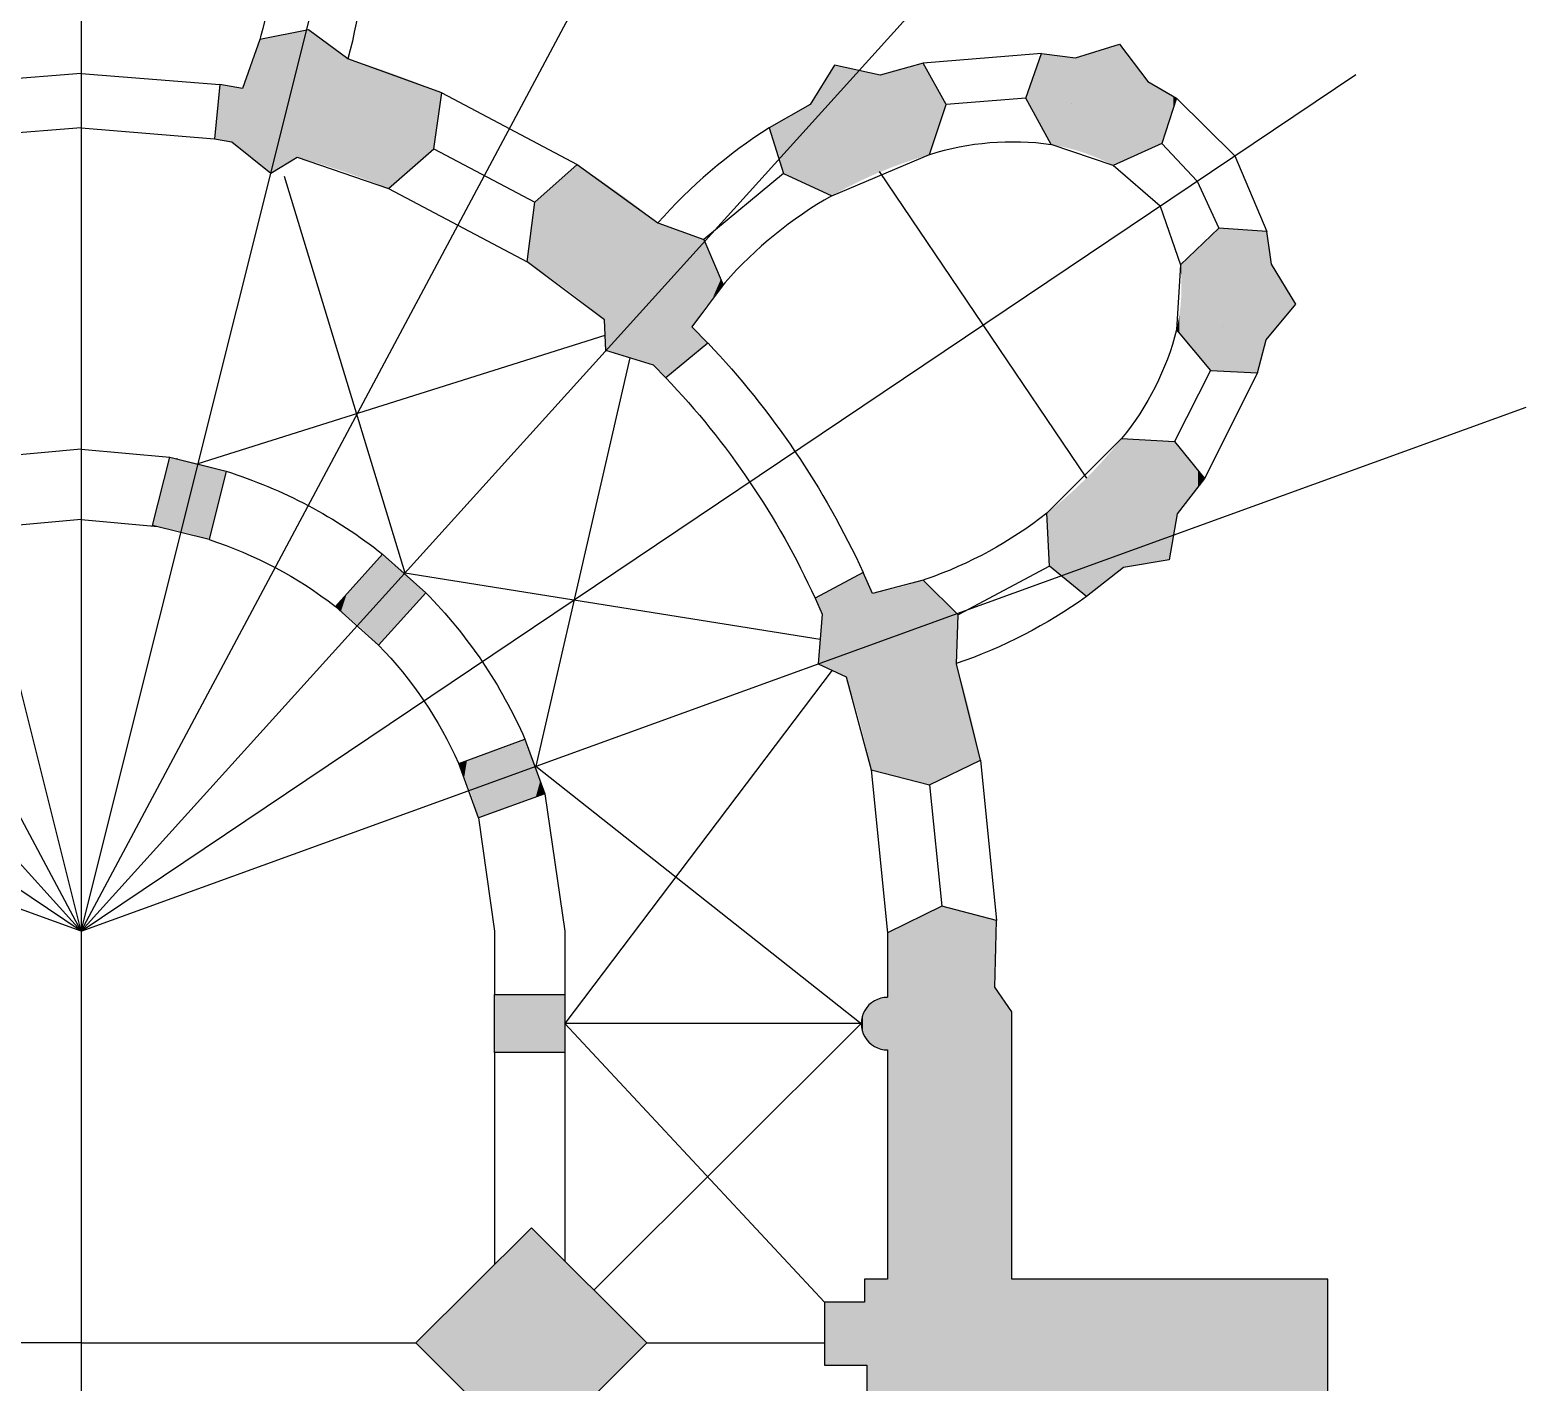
# Model space of a CAD drawing. Extents: x 3 to 54, y -275 to -27.
# Drawn here: x 27.64 to 42.22, y -249.27 to -236.1 of the extents above; entities that cross this region are included whole.
import ezdxf

# ---------------------------------------------------------------- set-up
doc = ezdxf.new("R2010")
doc.units = 0
for name, color, linetype in [('BASE_PLAN', 7, 'CONTINUOUS'), ('LINE_OF_SYMMETRY', 7, 'CONTINUOUS'), ('VAULT_LINES', 7, 'CONTINUOUS')]:
    doc.layers.add(name, color=color, linetype=linetype)

# ---------------------------------------------------------------- blocks, each defined once
blk = doc.blocks.new('*U1')
at = {"layer": 'BASE_PLAN', "linetype": 'CONTINUOUS', "extrusion": (0, 0, -1)}
for points in [[(-32.855, -246.061), (-32.855, -245.496), (-32.169, -246.061)], [(-32.169, -246.061), (-32.855, -245.496), (-32.169, -245.496)]]:
    blk.add_solid(points, dxfattribs=at)
blk = doc.blocks.new('*U2')
at = {"layer": 'BASE_PLAN', "linetype": 'CONTINUOUS', "extrusion": (0, 0, -1)}
for points in [[(-32.466, -243.61), (-32.466, -243.009), (-32.013, -243.774)], [(-32.013, -243.774), (-32.466, -243.009), (-32.013, -243.173)], [(-32.466, -243.61), (-32.52, -243.139), (-32.466, -243.009)], [(-31.848, -243.308), (-31.848, -243.233), (-31.82, -243.243)], [(-31.875, -243.373), (-31.875, -243.223), (-31.848, -243.308)], [(-31.848, -243.308), (-31.875, -243.223), (-31.848, -243.233)], [(-31.901, -243.439), (-31.901, -243.214), (-31.875, -243.373)], [(-31.875, -243.373), (-31.901, -243.214), (-31.875, -243.223)], [(-31.926, -243.505), (-31.926, -243.205), (-31.901, -243.439)], [(-31.901, -243.439), (-31.926, -243.205), (-31.901, -243.214)], [(-31.95, -243.572), (-31.95, -243.196), (-31.926, -243.505)], [(-31.926, -243.505), (-31.95, -243.196), (-31.926, -243.205)], [(-31.972, -243.639), (-31.972, -243.188), (-31.95, -243.572)], [(-31.95, -243.572), (-31.972, -243.188), (-31.95, -243.196)], [(-31.993, -243.706), (-31.993, -243.18), (-31.972, -243.639)], [(-31.972, -243.639), (-31.993, -243.18), (-31.972, -243.188)], [(-32.013, -243.774), (-32.013, -243.173), (-31.993, -243.706)], [(-31.993, -243.706), (-32.013, -243.173), (-31.993, -243.18)], [(-32.52, -243.59), (-32.52, -243.139), (-32.466, -243.61)], [(-32.52, -243.59), (-32.571, -243.271), (-32.52, -243.139)], [(-32.571, -243.572), (-32.571, -243.271), (-32.52, -243.59)], [(-32.571, -243.572), (-32.617, -243.405), (-32.571, -243.271)], [(-32.617, -243.555), (-32.617, -243.405), (-32.571, -243.572)], [(-32.617, -243.555), (-32.66, -243.539), (-32.617, -243.405)]]:
    blk.add_solid(points, dxfattribs=at)
blk = doc.blocks.new('*U3')
at = {"layer": 'BASE_PLAN', "linetype": 'CONTINUOUS', "extrusion": (0, 0, -1)}
for points in [[(-30.991, -242.042), (-30.991, -241.304), (-30.94, -241.992)], [(-30.94, -241.992), (-30.991, -241.304), (-30.94, -241.359)], [(-31.04, -242.092), (-31.04, -241.249), (-30.991, -242.042)], [(-30.991, -242.042), (-31.04, -241.249), (-30.991, -241.304)], [(-31.079, -242.049), (-31.079, -241.205), (-31.04, -242.092)], [(-31.04, -242.092), (-31.079, -241.205), (-31.04, -241.249)], [(-31.079, -242.049), (-31.189, -241.295), (-31.079, -241.205)], [(-31.189, -241.928), (-31.189, -241.295), (-31.079, -242.049)], [(-31.189, -241.928), (-31.296, -241.388), (-31.189, -241.295)], [(-30.836, -241.896), (-30.836, -241.474), (-30.783, -241.849)], [(-30.783, -241.849), (-30.836, -241.474), (-30.783, -241.533)], [(-30.889, -241.944), (-30.889, -241.416), (-30.836, -241.896)], [(-30.836, -241.896), (-30.889, -241.416), (-30.836, -241.474)], [(-30.94, -241.992), (-30.94, -241.359), (-30.889, -241.944)], [(-30.889, -241.944), (-30.94, -241.359), (-30.889, -241.416)], [(-31.296, -241.81), (-31.296, -241.388), (-31.189, -241.928)], [(-31.296, -241.81), (-31.4, -241.484), (-31.296, -241.388)], [(-31.4, -241.695), (-31.4, -241.484), (-31.296, -241.81)], [(-31.4, -241.695), (-31.5, -241.583), (-31.4, -241.484)], [(-30.729, -241.803), (-30.729, -241.593), (-30.675, -241.758)], [(-30.675, -241.758), (-30.729, -241.593), (-30.675, -241.653)], [(-30.783, -241.849), (-30.783, -241.533), (-30.729, -241.803)], [(-30.729, -241.803), (-30.783, -241.533), (-30.729, -241.593)], [(-30.675, -241.758), (-30.675, -241.653), (-30.619, -241.715)]]:
    blk.add_solid(points, dxfattribs=at)
blk = doc.blocks.new('*U4')
at = {"layer": 'BASE_PLAN', "linetype": 'CONTINUOUS', "extrusion": (0, 0, -1)}
for points in [[(-29.005, -240.959), (-29.005, -240.261), (-28.978, -240.953)], [(-28.978, -240.953), (-29.005, -240.261), (-28.978, -240.37)], [(-29.005, -240.959), (-29.047, -240.27), (-29.005, -240.261)], [(-29.047, -240.968), (-29.047, -240.27), (-29.005, -240.959)], [(-29.047, -240.968), (-29.116, -240.284), (-29.047, -240.27)], [(-29.116, -240.985), (-29.116, -240.284), (-29.047, -240.968)], [(-29.116, -240.985), (-29.144, -240.289), (-29.116, -240.284)], [(-29.144, -240.992), (-29.144, -240.289), (-29.116, -240.985)], [(-29.144, -240.992), (-29.185, -240.299), (-29.144, -240.289)], [(-29.185, -241.002), (-29.185, -240.299), (-29.144, -240.992)], [(-29.185, -241.002), (-29.253, -240.315), (-29.185, -240.299)], [(-29.253, -241.021), (-29.253, -240.315), (-29.185, -241.002)], [(-29.253, -241.021), (-29.282, -240.321), (-29.253, -240.315)], [(-29.282, -241.03), (-29.282, -240.321), (-29.253, -241.021)], [(-29.282, -241.03), (-29.321, -240.332), (-29.282, -240.321)], [(-28.978, -240.953), (-28.978, -240.37), (-28.908, -240.939)], [(-28.908, -240.939), (-28.978, -240.37), (-28.908, -240.648)], [(-29.321, -241.041), (-29.321, -240.332), (-29.282, -241.03)], [(-29.321, -241.041), (-29.389, -240.349), (-29.321, -240.332)], [(-29.389, -241.063), (-29.389, -240.349), (-29.321, -241.041)], [(-29.389, -241.063), (-29.419, -240.357), (-29.389, -240.349)], [(-29.419, -240.94), (-29.419, -240.357), (-29.389, -241.063)], [(-29.419, -240.94), (-29.555, -240.398), (-29.419, -240.357)], [(-28.908, -240.939), (-28.908, -240.648), (-28.839, -240.926)]]:
    blk.add_solid(points, dxfattribs=at)
blk = doc.blocks.new('*U5')
at = {"layer": 'BASE_PLAN', "linetype": 'CONTINUOUS', "extrusion": (0, 0, -1)}
for points in [[(-32.528, -250.009), (-32.528, -247.768), (-31.403, -248.889)], [(-32.528, -250.009), (-33.653, -248.889), (-32.528, -247.768)]]:
    blk.add_solid(points, dxfattribs=at)
blk = doc.blocks.new('*U13')
at = {"layer": 'BASE_PLAN', "linetype": 'CONTINUOUS', "extrusion": (0, 0, -1)}
for points in [[(-36.525, -249.435), (-36.525, -244.636), (-35.998, -249.435)], [(-35.998, -246.035), (-36.525, -244.636), (-35.998, -244.894)], [(-35.998, -249.435), (-36.525, -244.636), (-35.998, -248.268)], [(-35.998, -248.268), (-36.525, -244.636), (-35.998, -246.035)], [(-36.525, -249.435), (-37.043, -244.771), (-36.525, -244.636)], [(-37.043, -249.435), (-37.043, -244.771), (-36.525, -249.435)], [(-37.043, -245.425), (-37.051, -244.773), (-37.043, -244.771)], [(-37.051, -245.262), (-37.051, -244.773), (-37.043, -245.425)], [(-37.051, -245.262), (-37.057, -244.775), (-37.051, -244.773)], [(-37.057, -245.1), (-37.057, -244.775), (-37.051, -245.262)], [(-37.059, -244.961), (-37.059, -244.775), (-37.057, -245.1)], [(-37.057, -245.1), (-37.059, -244.775), (-37.057, -244.775)], [(-37.059, -244.961), (-37.059, -244.938), (-37.059, -244.775)], [(-35.998, -245.522), (-35.998, -244.894), (-35.998, -244.894)], [(-35.998, -244.894), (-35.998, -244.894), (-35.998, -244.894)], [(-35.852, -245.989), (-35.852, -245.568), (-35.847, -245.986)], [(-35.847, -245.986), (-35.852, -245.568), (-35.847, -245.572)], [(-35.857, -245.993), (-35.857, -245.564), (-35.852, -245.989)], [(-35.852, -245.989), (-35.857, -245.564), (-35.852, -245.568)], [(-35.863, -245.997), (-35.863, -245.561), (-35.857, -245.993)], [(-35.857, -245.993), (-35.863, -245.561), (-35.857, -245.564)], [(-35.869, -246), (-35.869, -245.557), (-35.863, -245.997)], [(-35.863, -245.997), (-35.869, -245.557), (-35.863, -245.561)], [(-35.874, -246.003), (-35.874, -245.554), (-35.869, -246)], [(-35.869, -246), (-35.874, -245.554), (-35.869, -245.557)], [(-35.88, -246.006), (-35.88, -245.551), (-35.874, -246.003)], [(-35.874, -246.003), (-35.88, -245.551), (-35.874, -245.554)], [(-35.886, -246.009), (-35.886, -245.548), (-35.88, -246.006)], [(-35.88, -246.006), (-35.886, -245.548), (-35.88, -245.551)], [(-35.892, -246.012), (-35.892, -245.545), (-35.886, -246.009)], [(-35.886, -246.009), (-35.892, -245.545), (-35.886, -245.548)], [(-35.898, -246.014), (-35.898, -245.543), (-35.892, -246.012)], [(-35.892, -246.012), (-35.898, -245.543), (-35.892, -245.545)], [(-35.903, -246.017), (-35.903, -245.54), (-35.898, -246.014)], [(-35.898, -246.014), (-35.903, -245.54), (-35.898, -245.543)], [(-35.909, -246.019), (-35.909, -245.538), (-35.903, -246.017)], [(-35.903, -246.017), (-35.909, -245.538), (-35.903, -245.54)], [(-35.915, -246.021), (-35.915, -245.536), (-35.909, -246.019)], [(-35.909, -246.019), (-35.915, -245.536), (-35.909, -245.538)], [(-35.921, -246.023), (-35.921, -245.534), (-35.915, -246.021)], [(-35.915, -246.021), (-35.921, -245.534), (-35.915, -245.536)], [(-35.927, -246.025), (-35.927, -245.532), (-35.921, -246.023)], [(-35.921, -246.023), (-35.927, -245.532), (-35.921, -245.534)], [(-35.933, -246.027), (-35.933, -245.531), (-35.927, -246.025)], [(-35.927, -246.025), (-35.933, -245.531), (-35.927, -245.532)], [(-35.939, -246.028), (-35.939, -245.529), (-35.933, -246.027)], [(-35.933, -246.027), (-35.939, -245.529), (-35.933, -245.531)], [(-35.945, -246.029), (-35.945, -245.528), (-35.939, -246.028)], [(-35.939, -246.028), (-35.945, -245.528), (-35.939, -245.529)], [(-35.951, -246.031), (-35.951, -245.527), (-35.945, -246.029)], [(-35.945, -246.029), (-35.951, -245.527), (-35.945, -245.528)], [(-35.957, -246.032), (-35.957, -245.526), (-35.951, -246.031)], [(-35.951, -246.031), (-35.957, -245.526), (-35.951, -245.527)], [(-35.963, -246.032), (-35.963, -245.525), (-35.957, -246.032)], [(-35.957, -246.032), (-35.963, -245.525), (-35.957, -245.526)], [(-35.969, -246.033), (-35.969, -245.524), (-35.963, -246.032)], [(-35.963, -246.032), (-35.969, -245.524), (-35.963, -245.525)], [(-35.975, -246.034), (-35.975, -245.523), (-35.969, -246.033)], [(-35.969, -246.033), (-35.975, -245.523), (-35.969, -245.524)], [(-35.981, -246.034), (-35.981, -245.523), (-35.975, -246.034)], [(-35.975, -246.034), (-35.981, -245.523), (-35.975, -245.523)], [(-35.987, -246.035), (-35.987, -245.523), (-35.981, -246.034)], [(-35.981, -246.034), (-35.987, -245.523), (-35.981, -245.523)], [(-35.992, -246.035), (-35.992, -245.522), (-35.987, -246.035)], [(-35.987, -246.035), (-35.992, -245.522), (-35.987, -245.523)], [(-35.998, -246.035), (-35.998, -245.522), (-35.992, -246.035)], [(-35.992, -246.035), (-35.998, -245.522), (-35.992, -245.522)], [(-37.043, -249.435), (-37.209, -245.663), (-37.043, -245.425)], [(-35.749, -245.843), (-35.749, -245.714), (-35.748, -245.837)], [(-35.748, -245.837), (-35.749, -245.714), (-35.748, -245.72)], [(-35.751, -245.849), (-35.751, -245.708), (-35.749, -245.843)], [(-35.749, -245.843), (-35.751, -245.708), (-35.749, -245.714)], [(-35.753, -245.855), (-35.753, -245.702), (-35.751, -245.849)], [(-35.751, -245.849), (-35.753, -245.702), (-35.751, -245.708)], [(-35.755, -245.861), (-35.755, -245.696), (-35.753, -245.855)], [(-35.753, -245.855), (-35.755, -245.696), (-35.753, -245.702)], [(-35.757, -245.867), (-35.757, -245.69), (-35.755, -245.861)], [(-35.755, -245.861), (-35.757, -245.69), (-35.755, -245.696)], [(-35.759, -245.873), (-35.759, -245.684), (-35.757, -245.867)], [(-35.757, -245.867), (-35.759, -245.684), (-35.757, -245.69)], [(-35.761, -245.879), (-35.761, -245.678), (-35.759, -245.873)], [(-35.759, -245.873), (-35.761, -245.678), (-35.759, -245.684)], [(-35.764, -245.885), (-35.764, -245.673), (-35.761, -245.879)], [(-35.761, -245.879), (-35.764, -245.673), (-35.761, -245.678)], [(-35.767, -245.891), (-35.767, -245.667), (-35.764, -245.885)], [(-35.764, -245.885), (-35.767, -245.667), (-35.764, -245.673)], [(-35.77, -245.896), (-35.77, -245.661), (-35.767, -245.891)], [(-35.767, -245.891), (-35.77, -245.661), (-35.767, -245.667)], [(-35.773, -245.902), (-35.773, -245.655), (-35.77, -245.896)], [(-35.77, -245.896), (-35.773, -245.655), (-35.77, -245.661)], [(-35.776, -245.908), (-35.776, -245.65), (-35.773, -245.902)], [(-35.773, -245.902), (-35.776, -245.65), (-35.773, -245.655)], [(-35.779, -245.913), (-35.779, -245.644), (-35.776, -245.908)], [(-35.776, -245.908), (-35.779, -245.644), (-35.776, -245.65)], [(-35.783, -245.919), (-35.783, -245.638), (-35.779, -245.913)], [(-35.779, -245.913), (-35.783, -245.638), (-35.779, -245.644)], [(-35.787, -245.924), (-35.787, -245.633), (-35.783, -245.919)], [(-35.783, -245.919), (-35.787, -245.633), (-35.783, -245.638)], [(-35.79, -245.93), (-35.79, -245.628), (-35.787, -245.924)], [(-35.787, -245.924), (-35.79, -245.628), (-35.787, -245.633)], [(-35.794, -245.935), (-35.794, -245.622), (-35.79, -245.93)], [(-35.79, -245.93), (-35.794, -245.622), (-35.79, -245.628)], [(-35.798, -245.94), (-35.798, -245.617), (-35.794, -245.935)], [(-35.794, -245.935), (-35.798, -245.617), (-35.794, -245.622)], [(-35.803, -245.945), (-35.803, -245.612), (-35.798, -245.94)], [(-35.798, -245.94), (-35.803, -245.612), (-35.798, -245.617)], [(-35.807, -245.95), (-35.807, -245.607), (-35.803, -245.945)], [(-35.803, -245.945), (-35.807, -245.607), (-35.803, -245.612)], [(-35.812, -245.955), (-35.812, -245.602), (-35.807, -245.95)], [(-35.807, -245.95), (-35.812, -245.602), (-35.807, -245.607)], [(-35.816, -245.96), (-35.816, -245.597), (-35.812, -245.955)], [(-35.812, -245.955), (-35.816, -245.597), (-35.812, -245.602)], [(-35.821, -245.964), (-35.821, -245.593), (-35.816, -245.96)], [(-35.816, -245.96), (-35.821, -245.593), (-35.816, -245.597)], [(-35.826, -245.969), (-35.826, -245.588), (-35.821, -245.964)], [(-35.821, -245.964), (-35.826, -245.588), (-35.821, -245.593)], [(-35.831, -245.973), (-35.831, -245.584), (-35.826, -245.969)], [(-35.826, -245.969), (-35.831, -245.584), (-35.826, -245.588)], [(-35.836, -245.978), (-35.836, -245.58), (-35.831, -245.973)], [(-35.831, -245.973), (-35.836, -245.58), (-35.831, -245.584)], [(-35.841, -245.982), (-35.841, -245.576), (-35.836, -245.978)], [(-35.836, -245.978), (-35.841, -245.576), (-35.836, -245.58)], [(-35.847, -245.986), (-35.847, -245.572), (-35.841, -245.982)], [(-35.841, -245.982), (-35.847, -245.572), (-35.841, -245.576)], [(-37.209, -248.27), (-37.209, -245.663), (-37.043, -249.435)], [(-35.742, -245.796), (-35.742, -245.761), (-35.741, -245.79)], [(-35.741, -245.79), (-35.742, -245.761), (-35.741, -245.767)], [(-35.741, -245.79), (-35.741, -245.767), (-35.741, -245.784)], [(-35.741, -245.784), (-35.741, -245.767), (-35.741, -245.773)], [(-35.741, -245.784), (-35.741, -245.773), (-35.741, -245.779)], [(-35.743, -245.808), (-35.743, -245.75), (-35.742, -245.802)], [(-35.742, -245.802), (-35.743, -245.75), (-35.742, -245.756)], [(-35.742, -245.802), (-35.742, -245.756), (-35.742, -245.796)], [(-35.742, -245.796), (-35.742, -245.756), (-35.742, -245.761)], [(-35.744, -245.819), (-35.744, -245.738), (-35.743, -245.813)], [(-35.743, -245.813), (-35.744, -245.738), (-35.743, -245.744)], [(-35.743, -245.813), (-35.743, -245.744), (-35.743, -245.808)], [(-35.743, -245.808), (-35.743, -245.744), (-35.743, -245.75)], [(-35.745, -245.825), (-35.745, -245.732), (-35.744, -245.819)], [(-35.744, -245.819), (-35.745, -245.732), (-35.744, -245.738)], [(-35.746, -245.831), (-35.746, -245.726), (-35.745, -245.825)], [(-35.745, -245.825), (-35.746, -245.726), (-35.745, -245.732)], [(-35.748, -245.837), (-35.748, -245.72), (-35.746, -245.831)], [(-35.746, -245.831), (-35.748, -245.72), (-35.746, -245.726)], [(-35.797, -249.107), (-35.797, -248.268), (-35.772, -249.107)], [(-35.772, -248.491), (-35.797, -248.268), (-35.772, -248.268)], [(-35.772, -249.107), (-35.797, -248.268), (-35.772, -248.491)], [(-35.998, -249.435), (-35.998, -248.268), (-35.797, -249.435)], [(-35.797, -249.107), (-35.998, -248.268), (-35.797, -248.268)], [(-35.797, -249.435), (-35.998, -248.268), (-35.797, -249.107)], [(-37.209, -249.435), (-37.209, -248.27), (-37.043, -249.435)], [(-38.996, -249.435), (-38.996, -248.27), (-37.209, -249.435)], [(-37.209, -249.435), (-38.996, -248.27), (-37.209, -248.27)], [(-39.511, -250.377), (-39.511, -248.27), (-38.996, -250.165)], [(-38.996, -249.435), (-39.511, -248.27), (-38.996, -248.27)], [(-38.996, -250.165), (-39.511, -248.27), (-38.996, -249.435)], [(-40.026, -249.491), (-40.026, -248.27), (-39.511, -250.377)], [(-39.511, -250.377), (-40.026, -248.27), (-39.511, -248.27)], [(-40.285, -249.491), (-40.285, -248.27), (-40.026, -249.491)], [(-40.026, -249.491), (-40.285, -248.27), (-40.026, -248.27)], [(-35.772, -249.107), (-35.772, -248.491), (-35.382, -249.107)], [(-35.382, -249.107), (-35.772, -248.491), (-35.382, -248.491)], [(-40.026, -250.165), (-40.026, -249.491), (-39.511, -250.377)]]:
    blk.add_solid(points, dxfattribs=at)
blk = doc.blocks.new('*U14')
at = {"layer": 'BASE_PLAN', "linetype": 'CONTINUOUS', "extrusion": (0, 0, -1)}
for points in [[(-39.142, -239.417), (-39.142, -238.108), (-38.861, -239.078)], [(-38.861, -239.078), (-39.142, -238.108), (-38.861, -238.374)], [(-39.226, -239.421), (-39.226, -238.028), (-39.142, -239.417)], [(-39.142, -239.417), (-39.226, -238.028), (-39.142, -238.108)], [(-39.226, -239.421), (-39.602, -238.054), (-39.226, -238.028)], [(-39.602, -239.44), (-39.602, -238.054), (-39.226, -239.421)], [(-39.602, -239.44), (-39.627, -238.056), (-39.602, -238.054)], [(-39.627, -239.359), (-39.627, -238.056), (-39.602, -239.44)], [(-39.627, -239.359), (-39.649, -238.058), (-39.627, -238.056)], [(-39.649, -239.278), (-39.649, -238.058), (-39.627, -239.359)], [(-39.649, -239.278), (-39.669, -238.059), (-39.649, -238.058)], [(-39.669, -239.198), (-39.669, -238.059), (-39.649, -239.278)], [(-39.669, -239.198), (-39.687, -238.06), (-39.669, -238.059)], [(-39.687, -239.118), (-39.687, -238.06), (-39.669, -239.198)], [(-39.687, -239.118), (-39.692, -238.061), (-39.687, -238.06)], [(-39.692, -239.111), (-39.692, -238.061), (-39.687, -239.118)], [(-39.692, -239.111), (-39.7, -238.1), (-39.692, -238.061)], [(-39.7, -239.101), (-39.7, -238.1), (-39.692, -239.111)], [(-39.7, -239.101), (-39.708, -238.139), (-39.7, -238.1)], [(-39.708, -239.092), (-39.708, -238.139), (-39.7, -239.101)], [(-39.708, -239.092), (-39.714, -238.178), (-39.708, -238.139)], [(-39.714, -239.084), (-39.714, -238.178), (-39.708, -239.092)], [(-39.714, -239.084), (-39.721, -238.218), (-39.714, -238.178)], [(-39.721, -239.077), (-39.721, -238.218), (-39.714, -239.084)], [(-39.721, -239.077), (-39.731, -238.299), (-39.721, -238.218)], [(-38.855, -238.441), (-38.855, -238.379), (-38.85, -238.385)], [(-38.859, -238.497), (-38.859, -238.376), (-38.855, -238.441)], [(-38.855, -238.441), (-38.859, -238.376), (-38.855, -238.379)], [(-38.861, -238.553), (-38.861, -238.374), (-38.859, -238.497)], [(-38.859, -238.497), (-38.861, -238.374), (-38.859, -238.376)], [(-38.861, -238.61), (-38.861, -238.374), (-38.861, -238.553)], [(-38.861, -238.553), (-38.861, -238.374), (-38.861, -238.374)], [(-39.731, -239.064), (-39.731, -238.299), (-39.721, -239.077)], [(-39.731, -239.064), (-39.738, -238.381), (-39.731, -238.299)], [(-39.738, -239.055), (-39.738, -238.381), (-39.731, -239.064)], [(-39.738, -239.055), (-39.974, -238.77), (-39.738, -238.381)], [(-38.86, -239.076), (-38.86, -238.666), (-38.857, -239.072)], [(-38.857, -239.072), (-38.86, -238.666), (-38.857, -238.723)], [(-38.861, -239.078), (-38.861, -238.61), (-38.86, -239.076)], [(-38.86, -239.076), (-38.861, -238.61), (-38.86, -238.666)], [(-38.846, -239.059), (-38.846, -238.835), (-38.839, -239.051)], [(-38.839, -239.051), (-38.846, -238.835), (-38.839, -238.881)], [(-38.852, -239.066), (-38.852, -238.779), (-38.846, -239.059)], [(-38.846, -239.059), (-38.852, -238.779), (-38.846, -238.835)], [(-38.857, -239.072), (-38.857, -238.723), (-38.852, -239.066)], [(-38.852, -239.066), (-38.857, -238.723), (-38.852, -238.779)], [(-38.822, -239.031), (-38.822, -238.973), (-38.813, -239.019)], [(-38.831, -239.041), (-38.831, -238.927), (-38.822, -239.031)], [(-38.822, -239.031), (-38.831, -238.927), (-38.822, -238.973)], [(-38.839, -239.051), (-38.839, -238.881), (-38.831, -239.041)], [(-38.831, -239.041), (-38.839, -238.881), (-38.831, -238.927)]]:
    blk.add_solid(points, dxfattribs=at)
blk = doc.blocks.new('*U15')
at = {"layer": 'BASE_PLAN', "linetype": 'CONTINUOUS', "extrusion": (0, 0, -1)}
for points in [[(-38.208, -241.409), (-38.208, -240.164), (-38.175, -241.435)], [(-38.175, -241.435), (-38.208, -240.164), (-38.175, -240.203)], [(-38.227, -241.393), (-38.227, -240.141), (-38.208, -241.409)], [(-38.208, -241.409), (-38.227, -240.141), (-38.208, -240.164)], [(-38.278, -241.35), (-38.278, -240.078), (-38.227, -241.393)], [(-38.227, -241.393), (-38.278, -240.078), (-38.227, -240.141)], [(-38.278, -241.35), (-38.296, -240.079), (-38.278, -240.078)], [(-38.296, -241.335), (-38.296, -240.079), (-38.278, -241.35)], [(-38.296, -241.335), (-38.742, -240.106), (-38.296, -240.079)], [(-38.742, -241.26), (-38.742, -240.106), (-38.296, -241.335)], [(-38.742, -241.26), (-38.794, -240.109), (-38.742, -240.106)], [(-38.794, -240.956), (-38.794, -240.109), (-38.742, -241.26)], [(-38.794, -240.956), (-38.819, -240.139), (-38.794, -240.109)], [(-38.819, -240.812), (-38.819, -240.139), (-38.794, -240.956)], [(-38.819, -240.812), (-38.889, -240.225), (-38.819, -240.139)], [(-38.103, -241.492), (-38.103, -240.286), (-38.029, -241.549)], [(-38.029, -241.549), (-38.103, -240.286), (-38.029, -240.366)], [(-38.118, -241.481), (-38.118, -240.268), (-38.103, -241.492)], [(-38.103, -241.492), (-38.118, -240.268), (-38.103, -240.286)], [(-38.175, -241.435), (-38.175, -240.203), (-38.118, -241.481)], [(-38.118, -241.481), (-38.175, -240.203), (-38.118, -240.268)], [(-38.889, -240.728), (-38.889, -240.225), (-38.819, -240.812)], [(-38.889, -240.728), (-38.956, -240.309), (-38.889, -240.225)], [(-38.956, -240.643), (-38.956, -240.309), (-38.889, -240.728)], [(-38.956, -240.643), (-39.022, -240.39), (-38.956, -240.309)], [(-37.937, -241.616), (-37.937, -240.461), (-37.876, -241.567)], [(-37.876, -241.567), (-37.937, -240.461), (-37.876, -240.521)], [(-37.954, -241.604), (-37.954, -240.445), (-37.937, -241.616)], [(-37.937, -241.616), (-37.954, -240.445), (-37.937, -240.461)], [(-38.028, -241.55), (-38.028, -240.368), (-37.954, -241.604)], [(-37.954, -241.604), (-38.028, -240.368), (-37.954, -240.445)], [(-38.029, -241.549), (-38.029, -240.366), (-38.028, -241.55)], [(-38.028, -241.55), (-38.029, -240.366), (-38.028, -240.368)], [(-39.022, -240.556), (-39.022, -240.39), (-38.956, -240.643)], [(-39.022, -240.556), (-39.085, -240.468), (-39.022, -240.39)], [(-37.797, -241.502), (-37.797, -240.596), (-37.715, -241.436)], [(-37.715, -241.436), (-37.797, -240.596), (-37.715, -240.669)], [(-37.876, -241.567), (-37.876, -240.521), (-37.797, -241.502)], [(-37.797, -241.502), (-37.876, -240.521), (-37.797, -240.596)], [(-37.632, -241.368), (-37.632, -240.739), (-37.576, -241.322)], [(-37.576, -241.322), (-37.632, -240.739), (-37.576, -240.785)], [(-37.715, -241.436), (-37.715, -240.669), (-37.632, -241.368)], [(-37.632, -241.368), (-37.715, -240.669), (-37.632, -240.739)], [(-37.576, -241.322), (-37.576, -240.785), (-37.548, -240.807)]]:
    blk.add_solid(points, dxfattribs=at)
blk = doc.blocks.new('*U16')
at = {"layer": 'BASE_PLAN', "linetype": 'CONTINUOUS', "extrusion": (0, 0, -1)}
for points in [[(-35.594, -242.399), (-35.594, -241.472), (-35.362, -242.292)], [(-35.362, -242.292), (-35.594, -241.472), (-35.362, -241.597)], [(-35.665, -242.622), (-35.665, -241.434), (-35.594, -242.399)], [(-35.594, -242.399), (-35.665, -241.434), (-35.594, -241.472)], [(-35.73, -242.848), (-35.73, -241.399), (-35.665, -242.622)], [(-35.665, -242.622), (-35.73, -241.399), (-35.665, -241.434)], [(-35.76, -242.968), (-35.76, -241.383), (-35.73, -242.848)], [(-35.73, -242.848), (-35.76, -241.383), (-35.73, -241.399)], [(-35.76, -242.968), (-35.787, -241.444), (-35.76, -241.383)], [(-35.787, -243.076), (-35.787, -241.444), (-35.76, -242.968)], [(-35.787, -243.076), (-35.838, -241.558), (-35.787, -241.444)], [(-36.31, -243.429), (-36.31, -241.47), (-36.197, -243.399)], [(-36.197, -243.399), (-36.31, -241.47), (-36.197, -241.505)], [(-36.343, -243.438), (-36.343, -241.459), (-36.31, -243.429)], [(-36.31, -243.429), (-36.343, -241.459), (-36.31, -241.47)], [(-36.343, -243.438), (-36.406, -241.521), (-36.343, -241.459)], [(-35.362, -241.791), (-35.362, -241.597), (-35.292, -241.634)], [(-35.838, -243.306), (-35.838, -241.558), (-35.787, -243.076)], [(-35.838, -243.306), (-35.851, -241.587), (-35.838, -241.558)], [(-35.851, -243.309), (-35.851, -241.587), (-35.838, -243.306)], [(-35.909, -243.324), (-35.909, -241.576), (-35.851, -243.309)], [(-35.851, -243.309), (-35.909, -241.576), (-35.851, -241.587)], [(-35.967, -243.339), (-35.967, -241.563), (-35.909, -243.324)], [(-35.909, -243.324), (-35.967, -241.563), (-35.909, -241.576)], [(-36.083, -243.37), (-36.083, -241.536), (-35.967, -243.339)], [(-35.967, -243.339), (-36.083, -241.536), (-35.967, -241.563)], [(-36.197, -243.399), (-36.197, -241.505), (-36.083, -243.37)], [(-36.083, -243.37), (-36.197, -241.505), (-36.083, -241.536)], [(-36.406, -243.454), (-36.406, -241.521), (-36.343, -243.438)], [(-36.406, -243.454), (-36.668, -241.778), (-36.406, -241.521)], [(-36.668, -243.327), (-36.668, -241.778), (-36.406, -243.454)], [(-36.668, -242.272), (-36.687, -241.797), (-36.668, -241.778)], [(-35.362, -242.292), (-35.362, -241.791), (-35.321, -242.274)], [(-36.668, -243.327), (-36.736, -242.504), (-36.668, -242.272)], [(-36.736, -243.293), (-36.736, -242.504), (-36.668, -243.327)], [(-36.736, -243.293), (-36.797, -242.739), (-36.736, -242.504)], [(-36.797, -243.263), (-36.797, -242.739), (-36.736, -243.293)], [(-36.797, -243.263), (-36.853, -242.975), (-36.797, -242.739)], [(-36.853, -243.236), (-36.853, -242.975), (-36.797, -243.263)], [(-36.853, -243.236), (-36.902, -243.212), (-36.853, -242.975)]]:
    blk.add_solid(points, dxfattribs=at)
blk = doc.blocks.new('*U17')
at = {"layer": 'BASE_PLAN', "linetype": 'CONTINUOUS', "extrusion": (0, 0, -1)}
for points in [[(-38.258, -237.39), (-38.258, -236.236), (-38.196, -237.419)], [(-38.196, -237.419), (-38.258, -236.236), (-38.196, -236.255)], [(-38.258, -237.39), (-38.532, -236.599), (-38.258, -236.236)], [(-37.496, -237.039), (-37.496, -236.328), (-37.344, -236.762)], [(-37.496, -237.039), (-37.58, -236.336), (-37.496, -236.328)], [(-37.58, -237.194), (-37.58, -236.336), (-37.496, -237.039)], [(-37.58, -237.194), (-37.592, -236.337), (-37.58, -236.336)], [(-37.592, -237.215), (-37.592, -236.337), (-37.58, -237.194)], [(-37.592, -237.215), (-37.638, -236.343), (-37.592, -236.337)], [(-37.638, -237.223), (-37.638, -236.343), (-37.592, -237.215)], [(-37.638, -237.223), (-37.663, -236.346), (-37.638, -236.343)], [(-37.663, -237.228), (-37.663, -236.346), (-37.638, -237.223)], [(-37.663, -237.228), (-37.684, -236.348), (-37.663, -236.346)], [(-37.684, -237.232), (-37.684, -236.348), (-37.663, -237.228)], [(-37.684, -237.232), (-37.73, -236.355), (-37.684, -236.348)], [(-37.73, -237.243), (-37.73, -236.355), (-37.684, -237.232)], [(-37.73, -237.243), (-37.746, -236.357), (-37.73, -236.355)], [(-37.746, -237.247), (-37.746, -236.357), (-37.73, -237.243)], [(-37.746, -237.247), (-37.775, -236.362), (-37.746, -236.357)], [(-37.775, -237.254), (-37.775, -236.362), (-37.746, -237.247)], [(-37.775, -237.254), (-37.827, -236.371), (-37.775, -236.362)], [(-37.827, -237.268), (-37.827, -236.371), (-37.775, -237.254)], [(-37.83, -237.269), (-37.83, -236.37), (-37.827, -237.268)], [(-37.827, -237.268), (-37.83, -236.37), (-37.827, -236.371)], [(-37.884, -237.286), (-37.884, -236.353), (-37.83, -237.269)], [(-37.83, -237.269), (-37.884, -236.353), (-37.83, -236.37)], [(-37.937, -237.304), (-37.937, -236.337), (-37.884, -237.286)], [(-37.884, -237.286), (-37.937, -236.337), (-37.884, -236.353)], [(-37.99, -237.324), (-37.99, -236.32), (-37.937, -237.304)], [(-37.937, -237.304), (-37.99, -236.32), (-37.937, -236.337)], [(-38.043, -237.345), (-38.043, -236.303), (-37.99, -237.324)], [(-37.99, -237.324), (-38.043, -236.303), (-37.99, -236.32)], [(-38.095, -237.368), (-38.095, -236.287), (-38.043, -237.345)], [(-38.043, -237.345), (-38.095, -236.287), (-38.043, -236.303)], [(-38.146, -237.392), (-38.146, -236.271), (-38.095, -237.368)], [(-38.095, -237.368), (-38.146, -236.271), (-38.095, -236.287)], [(-38.196, -237.419), (-38.196, -236.255), (-38.146, -237.392)], [(-38.146, -237.392), (-38.196, -236.255), (-38.146, -236.271)], [(-38.532, -237.267), (-38.532, -236.599), (-38.258, -237.39)], [(-38.532, -237.267), (-38.605, -236.637), (-38.532, -236.599)], [(-38.605, -237.233), (-38.605, -236.637), (-38.532, -237.267)], [(-38.605, -237.233), (-38.669, -236.672), (-38.605, -236.637)], [(-38.669, -237.205), (-38.669, -236.672), (-38.605, -237.233)], [(-38.669, -237.205), (-38.677, -236.677), (-38.669, -236.672)], [(-38.677, -237.18), (-38.677, -236.677), (-38.669, -237.205)], [(-38.677, -237.18), (-38.746, -236.718), (-38.677, -236.677)], [(-38.746, -236.967), (-38.746, -236.718), (-38.677, -237.18)], [(-38.746, -236.967), (-38.78, -236.74), (-38.746, -236.718)], [(-38.78, -236.863), (-38.78, -236.74), (-38.746, -236.967)], [(-38.78, -236.863), (-38.813, -236.762), (-38.78, -236.74)]]:
    blk.add_solid(points, dxfattribs=at)
blk = doc.blocks.new('*U18')
at = {"layer": 'BASE_PLAN', "linetype": 'CONTINUOUS', "extrusion": (0, 0, -1)}
for points in [[(-35.454, -237.714), (-35.454, -236.484), (-35.243, -237.616)], [(-35.243, -237.616), (-35.454, -236.484), (-35.243, -236.825)], [(-35.48, -237.699), (-35.48, -236.441), (-35.454, -237.714)], [(-35.454, -237.714), (-35.48, -236.441), (-35.454, -236.484)], [(-35.48, -237.699), (-35.549, -236.456), (-35.48, -236.441)], [(-35.549, -237.661), (-35.549, -236.456), (-35.48, -237.699)], [(-35.549, -237.661), (-35.645, -236.477), (-35.549, -236.456)], [(-35.645, -237.611), (-35.645, -236.477), (-35.549, -237.661)], [(-35.645, -237.611), (-35.743, -236.498), (-35.645, -236.477)], [(-35.743, -237.563), (-35.743, -236.498), (-35.645, -237.611)], [(-35.743, -237.563), (-35.842, -236.52), (-35.743, -236.498)], [(-35.842, -237.518), (-35.842, -236.52), (-35.743, -237.563)], [(-35.842, -237.518), (-35.926, -236.538), (-35.842, -236.52)], [(-35.943, -237.475), (-35.943, -236.532), (-35.926, -237.482)], [(-35.926, -237.482), (-35.943, -236.532), (-35.926, -236.538)], [(-36.029, -237.44), (-36.029, -236.505), (-35.943, -237.475)], [(-35.943, -237.475), (-36.029, -236.505), (-35.943, -236.532)], [(-36.044, -237.434), (-36.044, -236.501), (-36.029, -237.44)], [(-36.029, -237.44), (-36.044, -236.501), (-36.029, -236.505)], [(-36.134, -237.401), (-36.134, -236.474), (-36.044, -237.434)], [(-36.044, -237.434), (-36.134, -236.474), (-36.044, -236.501)], [(-36.147, -237.396), (-36.147, -236.471), (-36.134, -237.401)], [(-36.134, -237.401), (-36.147, -236.471), (-36.134, -236.474)], [(-36.239, -237.365), (-36.239, -236.446), (-36.147, -237.396)], [(-36.147, -237.396), (-36.239, -236.446), (-36.147, -236.471)], [(-36.25, -237.361), (-36.25, -236.443), (-36.239, -237.365)], [(-36.239, -237.365), (-36.25, -236.443), (-36.239, -236.446)], [(-36.328, -237.336), (-36.328, -236.425), (-36.25, -237.361)], [(-36.25, -237.361), (-36.328, -236.425), (-36.25, -236.443)], [(-36.345, -237.331), (-36.345, -236.421), (-36.328, -237.336)], [(-36.328, -237.336), (-36.345, -236.421), (-36.328, -236.425)], [(-36.345, -237.331), (-36.406, -236.53), (-36.345, -236.421)], [(-36.406, -237.313), (-36.406, -236.53), (-36.345, -237.331)], [(-36.406, -237.313), (-36.57, -236.824), (-36.406, -236.53)], [(-35.926, -237.482), (-35.926, -236.538), (-35.842, -237.518)], [(-35.243, -237.616), (-35.243, -236.825), (-35.14, -237.568)], [(-35.14, -237.568), (-35.243, -236.825), (-35.14, -236.879)], [(-34.985, -237.495), (-34.985, -236.967), (-34.942, -237.358)], [(-34.942, -237.358), (-34.985, -236.967), (-34.942, -236.992)], [(-35.04, -237.521), (-35.04, -236.935), (-34.985, -237.495)], [(-34.985, -237.495), (-35.04, -236.935), (-34.985, -236.967)], [(-35.14, -237.568), (-35.14, -236.879), (-35.04, -237.521)], [(-35.04, -237.521), (-35.14, -236.879), (-35.04, -236.935)], [(-34.942, -237.358), (-34.942, -236.992), (-34.846, -237.051)]]:
    blk.add_solid(points, dxfattribs=at)
blk = doc.blocks.new('*U19')
at = {"layer": 'BASE_PLAN', "linetype": 'CONTINUOUS', "extrusion": (0, 0, -1)}
for points in [[(-32.873, -238.629), (-32.873, -237.499), (-32.682, -238.49)], [(-32.682, -238.49), (-32.873, -237.499), (-32.682, -237.669)], [(-32.973, -238.706), (-32.973, -237.41), (-32.873, -238.629)], [(-32.873, -238.629), (-32.973, -237.41), (-32.873, -237.499)], [(-32.973, -238.706), (-33.059, -237.466), (-32.973, -237.41)], [(-33.059, -238.773), (-33.059, -237.466), (-32.973, -238.706)], [(-33.059, -238.773), (-33.176, -237.544), (-33.059, -237.466)], [(-33.176, -238.869), (-33.176, -237.544), (-33.059, -238.773)], [(-33.176, -238.869), (-33.24, -237.589), (-33.176, -237.544)], [(-32.682, -238.49), (-32.682, -237.669), (-32.562, -238.408)], [(-32.562, -238.408), (-32.682, -237.669), (-32.562, -237.777)], [(-33.24, -238.923), (-33.24, -237.589), (-33.176, -238.869)], [(-33.24, -238.923), (-33.254, -237.599), (-33.24, -237.589)], [(-33.254, -239.221), (-33.254, -237.599), (-33.24, -238.923)], [(-33.254, -239.221), (-33.375, -237.683), (-33.254, -237.599)], [(-33.375, -239.258), (-33.375, -237.683), (-33.254, -239.221)], [(-33.375, -239.258), (-33.57, -237.828), (-33.375, -237.683)], [(-32.562, -238.408), (-32.562, -237.777), (-32.488, -238.357)], [(-33.57, -239.319), (-33.57, -237.828), (-33.375, -239.258)], [(-33.57, -239.319), (-33.719, -237.946), (-33.57, -237.828)], [(-33.719, -239.365), (-33.719, -237.946), (-33.57, -239.319)], [(-33.719, -239.365), (-33.761, -237.978), (-33.719, -237.946)], [(-33.761, -239.408), (-33.761, -237.978), (-33.719, -239.365)], [(-33.761, -239.408), (-33.838, -238.006), (-33.761, -237.978)], [(-33.838, -239.487), (-33.838, -238.006), (-33.761, -239.408)], [(-33.838, -239.487), (-34.092, -238.097), (-33.838, -238.006)], [(-34.092, -239.278), (-34.092, -238.097), (-33.838, -239.487)], [(-34.092, -238.989), (-34.124, -238.108), (-34.092, -238.097)], [(-34.124, -238.939), (-34.124, -238.108), (-34.092, -238.989)], [(-34.124, -238.939), (-34.158, -238.12), (-34.124, -238.108)], [(-34.158, -238.89), (-34.158, -238.12), (-34.124, -238.939)], [(-34.158, -238.89), (-34.209, -238.138), (-34.158, -238.12)], [(-34.209, -238.818), (-34.209, -238.138), (-34.158, -238.89)], [(-34.209, -238.818), (-34.226, -238.179), (-34.209, -238.138)], [(-34.226, -238.794), (-34.226, -238.179), (-34.209, -238.818)], [(-34.226, -238.794), (-34.298, -238.35), (-34.226, -238.179)], [(-34.298, -238.7), (-34.298, -238.35), (-34.226, -238.794)], [(-34.298, -238.7), (-34.373, -238.529), (-34.298, -238.35)], [(-34.373, -238.609), (-34.373, -238.529), (-34.298, -238.7)], [(-34.373, -238.609), (-34.395, -238.582), (-34.373, -238.529)], [(-34.092, -239.278), (-34.248, -239.15), (-34.092, -238.989)]]:
    blk.add_solid(points, dxfattribs=at)
blk = doc.blocks.new('*U21')
at = {"layer": 'BASE_PLAN', "linetype": 'CONTINUOUS', "extrusion": (0, 0, -1)}
for points in [[(-29.874, -237.399), (-29.874, -236.226), (-29.84, -237.372)], [(-29.84, -237.372), (-29.874, -236.226), (-29.84, -236.339)], [(-29.884, -237.407), (-29.884, -236.192), (-29.874, -237.399)], [(-29.874, -237.399), (-29.884, -236.192), (-29.874, -236.226)], [(-29.99, -237.492), (-29.99, -236.171), (-29.884, -237.407)], [(-29.884, -237.407), (-29.99, -236.171), (-29.884, -236.192)], [(-30.246, -237.337), (-30.246, -236.12), (-29.99, -237.492)], [(-29.99, -237.492), (-30.246, -236.12), (-29.99, -236.171)], [(-30.357, -237.369), (-30.357, -236.098), (-30.246, -237.337)], [(-30.246, -237.337), (-30.357, -236.098), (-30.246, -236.12)], [(-30.357, -237.369), (-30.472, -236.182), (-30.357, -236.098)], [(-30.472, -237.403), (-30.472, -236.182), (-30.357, -237.369)], [(-30.472, -237.403), (-30.697, -236.346), (-30.472, -236.182)], [(-29.84, -237.372), (-29.84, -236.339), (-29.802, -237.341)], [(-29.802, -237.341), (-29.84, -236.339), (-29.802, -236.45)], [(-30.697, -237.476), (-30.697, -236.346), (-30.472, -237.403)], [(-30.697, -237.476), (-30.741, -236.379), (-30.697, -236.346)], [(-30.741, -237.492), (-30.741, -236.379), (-30.697, -237.476)], [(-30.741, -237.492), (-30.918, -236.435), (-30.741, -236.379)], [(-29.802, -237.341), (-29.802, -236.45), (-29.76, -237.308)], [(-29.76, -237.308), (-29.802, -236.45), (-29.76, -236.561)], [(-30.918, -237.556), (-30.918, -236.435), (-30.741, -237.492)], [(-30.918, -237.556), (-30.973, -236.453), (-30.918, -236.435)], [(-30.973, -237.577), (-30.973, -236.453), (-30.918, -237.556)], [(-30.973, -237.577), (-31.138, -236.51), (-30.973, -236.453)], [(-31.138, -237.642), (-31.138, -236.51), (-30.973, -237.577)], [(-31.138, -237.642), (-31.202, -236.533), (-31.138, -236.51)], [(-31.202, -237.585), (-31.202, -236.533), (-31.138, -237.642)], [(-31.202, -237.585), (-31.43, -236.619), (-31.202, -236.533)], [(-29.494, -237.168), (-29.494, -236.631), (-29.442, -237.158)], [(-29.494, -237.168), (-29.611, -236.652), (-29.494, -236.631)], [(-29.611, -237.189), (-29.611, -236.652), (-29.494, -237.168)], [(-29.611, -237.189), (-29.714, -236.67), (-29.611, -236.652)], [(-29.714, -237.272), (-29.714, -236.67), (-29.611, -237.189)], [(-29.738, -237.29), (-29.738, -236.616), (-29.714, -237.272)], [(-29.714, -237.272), (-29.738, -236.616), (-29.714, -236.67)], [(-29.76, -237.308), (-29.76, -236.561), (-29.738, -237.29)], [(-29.738, -237.29), (-29.76, -236.561), (-29.738, -236.616)], [(-31.43, -237.386), (-31.43, -236.619), (-31.202, -237.585)], [(-31.43, -237.386), (-31.579, -236.68), (-31.43, -236.619)], [(-31.579, -237.256), (-31.579, -236.68), (-31.43, -237.386)], [(-31.579, -237.256), (-31.655, -236.711), (-31.579, -236.68)]]:
    blk.add_solid(points, dxfattribs=at)

msp = doc.modelspace()

# ---------------------------------------------------------------- linework, layer by layer
at = {"layer": 'BASE_PLAN'}
for p, q in [((29.884, -236.192), (29.714, -236.67)), ((30.357, -236.098), (29.884, -236.192)), ((29.891, -236.166), (29.884, -236.192)), ((30.741, -236.379), (30.357, -236.098)), ((37.827, -236.371), (38.258, -236.236)), ((38.258, -236.236), (38.532, -236.599)), ((31.655, -236.711), (30.741, -236.379)), ((30.75, -236.385), (30.749, -236.385)), ((37.496, -236.328), (36.345, -236.421)), ((37.344, -236.762), (37.496, -236.328)), ((37.496, -236.328), (37.827, -236.371)), ((35.48, -236.441), (35.243, -236.825)), ((35.926, -236.538), (35.48, -236.441)), ((36.345, -236.421), (35.926, -236.538)), ((36.57, -236.824), (36.345, -236.421)), ((29.494, -236.631), (29.442, -237.158)), ((29.714, -236.67), (29.494, -236.631)), ((38.532, -236.599), (38.813, -236.762)), ((31.579, -237.256), (31.655, -236.711)), ((31.655, -236.711), (32.973, -237.41)), ((35.243, -236.825), (34.846, -237.051)), ((36.406, -237.313), (36.57, -236.824)), ((37.344, -236.762), (36.57, -236.824)), ((37.592, -237.215), (37.344, -236.762)), ((37.792, -236.819), (37.792, -236.819)), ((38.813, -236.762), (38.669, -237.205)), ((39.381, -237.325), (38.813, -236.762)), ((34.846, -237.051), (34.985, -237.495)), ((29.442, -237.158), (29.611, -237.189)), ((29.611, -237.189), (29.99, -237.492)), ((31.138, -237.642), (31.579, -237.256)), ((31.579, -237.256), (32.562, -237.777)), ((38.196, -237.419), (37.592, -237.215)), ((38.669, -237.205), (38.196, -237.419)), ((39.015, -237.571), (38.669, -237.205)), ((29.99, -237.492), (30.246, -237.337)), ((30.246, -237.337), (31.138, -237.642)), ((35.454, -237.714), (36.406, -237.313)), ((39.381, -237.325), (39.692, -238.061)), ((32.562, -237.777), (32.973, -237.41)), ((32.973, -237.41), (33.761, -237.978)), ((34.985, -237.495), (34.209, -238.138)), ((34.985, -237.495), (35.454, -237.714)), ((38.652, -237.815), (38.196, -237.419)), ((31.138, -237.642), (32.488, -238.357)), ((39.015, -237.571), (39.226, -238.028)), ((32.488, -238.357), (32.562, -237.777)), ((38.652, -237.815), (38.85, -238.385)), ((33.751, -237.975), (33.751, -237.975)), ((33.761, -237.978), (34.209, -238.138)), ((39.226, -238.028), (38.85, -238.385)), ((39.692, -238.061), (39.226, -238.028)), ((39.738, -238.381), (39.692, -238.061)), ((34.209, -238.138), (34.395, -238.582)), ((33.24, -238.923), (32.488, -238.357)), ((38.85, -238.385), (38.813, -239.019)), ((39.974, -238.77), (39.738, -238.381)), ((34.413, -238.561), (34.395, -238.582)), ((34.395, -238.582), (34.092, -238.989)), ((39.687, -239.118), (39.974, -238.77)), ((33.254, -239.221), (33.24, -238.923)), ((34.092, -238.989), (34.248, -239.15)), ((39.257, -238.983), (39.257, -238.983)), ((34.248, -239.15), (33.838, -239.487)), ((38.813, -239.019), (39.142, -239.417)), ((39.602, -239.44), (39.687, -239.118)), ((33.719, -239.365), (33.254, -239.221)), ((33.838, -239.487), (33.719, -239.365)), ((39.142, -239.417), (38.794, -240.109)), ((39.602, -239.44), (39.085, -240.468)), ((39.142, -239.417), (39.602, -239.44)), ((37.548, -240.807), (38.278, -240.078)), ((38.278, -240.078), (38.794, -240.109)), ((38.794, -240.109), (39.085, -240.468)), ((28.839, -240.926), (29.005, -240.261)), ((28.839, -240.926), (29.005, -240.261)), ((29.005, -240.261), (29.555, -240.398)), ((29.005, -240.261), (29.555, -240.398)), ((29.555, -240.398), (29.389, -241.063)), ((29.555, -240.398), (29.389, -241.063)), ((39.085, -240.468), (38.819, -240.812)), ((37.576, -241.322), (37.548, -240.807)), ((38.819, -240.812), (38.742, -241.26)), ((29.389, -241.063), (28.839, -240.926)), ((29.389, -241.063), (28.839, -240.926)), ((30.619, -241.715), (31.079, -241.205)), ((31.079, -241.205), (31.5, -241.583)), ((37.576, -241.322), (36.687, -241.797)), ((37.937, -241.616), (37.576, -241.322)), ((38.296, -241.335), (37.937, -241.616)), ((38.742, -241.26), (38.296, -241.335)), ((35.76, -241.383), (35.292, -241.634)), ((35.851, -241.587), (35.76, -241.383)), ((36.343, -241.459), (35.851, -241.587)), ((36.369, -241.45), (36.343, -241.459)), ((36.687, -241.797), (36.343, -241.459)), ((31.5, -241.583), (31.04, -242.092)), ((35.292, -241.634), (35.362, -241.791)), ((31.04, -242.092), (30.619, -241.715)), ((35.362, -241.791), (35.321, -242.274)), ((36.668, -242.272), (36.687, -241.797)), ((35.321, -242.274), (35.594, -242.399)), ((36.667, -242.282), (36.667, -242.282)), ((36.902, -243.212), (36.668, -242.272)), ((35.594, -242.399), (35.838, -243.306)), ((31.82, -243.243), (32.466, -243.009)), ((32.466, -243.009), (32.66, -243.539)), ((36.406, -243.454), (36.902, -243.212)), ((36.902, -243.212), (37.059, -244.775)), ((32.013, -243.774), (31.82, -243.243)), ((35.838, -243.306), (35.998, -244.894)), ((35.838, -243.306), (36.406, -243.454)), ((36.406, -243.454), (36.525, -244.636)), ((32.66, -243.539), (32.013, -243.774)), ((36.525, -244.636), (35.998, -244.894)), ((37.059, -244.775), (36.525, -244.636)), ((37.043, -245.425), (37.059, -244.775)), ((35.998, -244.894), (35.998, -245.522)), ((32.169, -246.061), (32.169, -245.496)), ((32.169, -245.496), (32.855, -245.496)), ((32.855, -245.496), (32.855, -246.061)), ((37.209, -245.663), (37.043, -245.425)), ((37.209, -248.27), (37.209, -245.663)), ((32.855, -246.061), (32.169, -246.061)), ((35.998, -246.035), (35.998, -248.268)), ((31.403, -248.889), (32.528, -247.768)), ((32.528, -247.768), (33.653, -248.889)), ((35.998, -248.268), (35.772, -248.268)), ((35.772, -248.268), (35.772, -248.491)), ((40.285, -248.27), (37.209, -248.27)), ((40.285, -249.491), (40.285, -248.27)), ((35.772, -248.491), (35.382, -248.491)), ((35.382, -248.491), (35.382, -249.107)), ((32.528, -250.009), (31.403, -248.889)), ((33.653, -248.889), (32.528, -250.009)), ((35.382, -249.107), (35.797, -249.107)), ((35.797, -249.107), (35.797, -249.435))]:
    msp.add_line(p, q, dxfattribs=at)
at = {"layer": 'BASE_PLAN', "extrusion": (0, 0, -1)}
for centre, radius, start, end in [((-26.027, -235.135), 3.999, 175.6611, 194.9311), ((-25.971, -235.108), 4.937, 178.3314, 194.9232), ((-36.19, -238.358), 2.705, 194.1509, 219.4814), ((-28.142, -244.911), 4.729, 101.262, 101.5115), ((-35.053, -237.638), 4.033, 231.7876, 250.9474), ((-35.041, -237.565), 4.98, 234.4434, 250.9386)]:
    msp.add_arc(centre, radius, start, end, dxfattribs=at)
at = {"layer": 'BASE_PLAN'}
for centre, radius, start, end in [((37.496, -241.254), 4.968, 122.2348, 138.7559), ((37.217, -239.919), 2.729, 82.1209, 107.3014), ((37.441, -241.215), 4.026, 119.5778, 138.7621), ((35.997, -245.779), 0.256, 89.7831, 270.2169)]:
    msp.add_arc(centre, radius, start, end, dxfattribs=at)
at = {"layer": 'LINE_OF_SYMMETRY'}
for p, q in [((28.142, -226.106), (28.142, -275.425)), ((28.142, -226.106), (28.142, -275.425)), ((28.142, -244.877), (24.518, -230.398)), ((28.142, -244.877), (31.766, -230.398)), ((28.142, -244.877), (21.11, -231.702)), ((28.142, -244.877), (35.174, -231.702)), ((28.142, -244.877), (18.119, -233.788)), ((28.142, -244.877), (38.165, -233.788)), ((28.142, -244.877), (15.724, -236.533)), ((28.142, -244.877), (40.56, -236.533)), ((28.142, -244.877), (14.066, -239.773)), ((28.142, -244.877), (42.217, -239.773))]:
    msp.add_line(p, q, dxfattribs=at)
at = {"layer": 'VAULT_LINES'}
for p, q in [((28.142, -236.522), (26.79, -236.631)), ((28.142, -236.522), (29.494, -236.631)), ((28.142, -237.051), (26.842, -237.158)), ((28.142, -237.051), (29.442, -237.158)), ((30.119, -237.524), (31.296, -241.388)), ((35.915, -237.477), (37.935, -240.464)), ((29.282, -240.321), (33.247, -239.072)), ((33.487, -239.293), (32.571, -243.271)), ((28.142, -240.182), (27.279, -240.261)), ((28.142, -240.182), (29.005, -240.261)), ((28.142, -240.866), (27.393, -240.936)), ((28.142, -240.866), (28.891, -240.936)), ((31.296, -241.388), (35.341, -242.032)), ((35.458, -242.336), (32.855, -245.779)), ((32.571, -243.271), (35.741, -245.779)), ((32.66, -243.539), (32.855, -244.877)), ((32.013, -243.774), (32.169, -244.877)), ((32.169, -244.877), (32.169, -245.496)), ((32.855, -244.877), (32.855, -245.496)), ((35.382, -248.491), (32.855, -245.779)), ((35.741, -245.779), (32.855, -245.779)), ((35.741, -245.779), (33.136, -248.374)), ((32.169, -246.061), (32.169, -248.126)), ((32.855, -246.061), (32.855, -248.094)), ((28.142, -248.889), (24.881, -248.889)), ((28.142, -248.889), (31.403, -248.889)), ((33.653, -248.889), (35.382, -248.889))]:
    msp.add_line(p, q, dxfattribs=at)
at = {"layer": 'VAULT_LINES', "extrusion": (0, 0, -1)}
for centre, radius, start, end in [((-28.178, -244.888), 8.354, 136.611, 155.1878), ((-28.175, -244.887), 7.825, 136.3631, 155.4356), ((-28.145, -244.901), 4.719, 107.3784, 128.4419), ((-28.145, -244.898), 4.032, 107.9655, 127.8549), ((-28.162, -244.883), 4.694, 135.3306, 156.4682), ((-28.159, -244.882), 4.011, 135.9196, 155.8791)]:
    msp.add_arc(centre, radius, start, end, dxfattribs=at)

# ---------------------------------------------------------------- block references
at = {"layer": 'BASE_PLAN'}
for name in ['*U21', '*U17', '*U18', '*U19', '*U14', '*U15', '*U4', '*U3', '*U16', '*U2', '*U13', '*U1', '*U5']:
    msp.add_blockref(name, (0, 0), dxfattribs=at)

doc.saveas('drawing.dxf')
